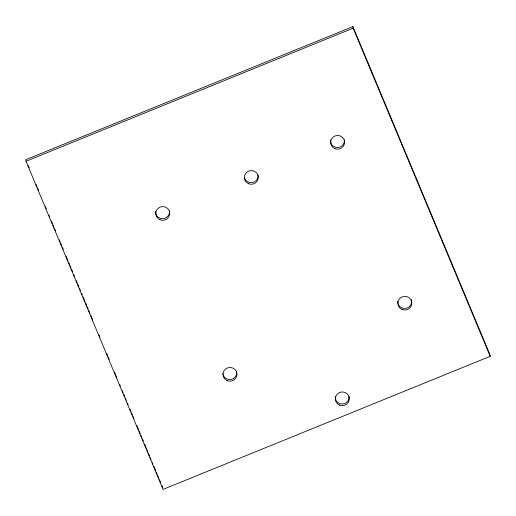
<?xml version="1.0" encoding="UTF-8"?>
<svg xmlns="http://www.w3.org/2000/svg" width="516" height="516" viewBox="0 0 516 516"><rect width="100%" height="100%" fill="white"/><g stroke="black" fill="none" stroke-linecap="round" stroke-linejoin="round"><path stroke-width="0.77" d="M352.931 26.606L25.8 159.676L26.013 161.263L163.069 489.394L490.2 356.324L489.987 354.737L352.931 26.606L353.144 28.199L490.2 356.324M26.013 161.263L353.144 28.199M28.283 165.61L29.212 167.842M36.03 184.173L36.965 186.399M37.584 187.882L38.513 190.114M45.337 206.445L46.266 208.67M49.059 215.353L49.678 216.836M51.536 221.293L52.464 223.518M53.084 225.002L54.019 227.227M54.638 228.717L55.567 230.942M59.288 239.85L60.217 242.075M60.836 243.565L61.772 245.79M62.391 247.274L63.32 249.499M66.112 256.181L67.97 260.638M68.589 262.122L69.518 264.347M70.144 265.837L71.073 268.062M71.692 269.546L72.621 271.771M73.859 274.744L74.485 276.228M76.342 280.678L77.271 282.91M77.89 284.393L78.825 286.619M79.445 288.102L80.373 290.334M81.612 293.301L82.231 294.784M83.166 297.016L85.024 301.467M85.643 302.95L86.572 305.182M87.198 306.665L88.126 308.89M88.746 310.374L89.984 313.347M90.913 315.573L92.777 320.03M98.975 334.871L99.911 337.103M106.728 353.434L107.657 355.659M108.283 357.143L109.211 359.375M114.481 371.991L115.41 374.223M116.029 375.706L116.964 377.931M119.751 384.613L120.376 386.097M122.234 390.554L123.163 392.779M123.782 394.263L124.717 396.494M125.336 397.978L126.265 400.203M127.504 403.17L128.123 404.66M129.987 409.111L130.916 411.336M131.535 412.826L132.464 415.051M133.089 416.535L134.018 418.76M136.804 425.442L138.669 429.899M139.288 431.382L140.217 433.608M140.836 435.098L141.771 437.323M142.39 438.806L143.319 441.032M144.557 444.005L146.421 448.456M147.041 449.939L147.969 452.171M148.589 453.654L149.517 455.88M150.143 457.363L151.072 459.595M152.31 462.562L152.929 464.045M153.858 466.277L155.722 470.727M156.342 472.211L157.27 474.443M157.89 475.926L158.825 478.151M159.444 479.635L160.682 482.608M161.921 485.575L162.856 487.801M258.052 174.924A6.992 6.863 -7.6 0 1 252.298 182.587A6.992 6.863 -7.6 0 1 244.287 177.317M169.487 210.954A6.992 6.863 -7.6 0 1 162.83 218.707A6.992 6.863 -7.6 0 1 155.574 211.554M344.372 139.81A6.992 6.863 -7.6 0 1 337.412 147.576A6.992 6.863 -7.6 0 1 330.517 139.823M411.626 301.305A6.992 6.863 -7.6 0 1 404.615 308.471A6.992 6.863 -7.6 0 1 397.662 301.312M411.317 299.538A6.992 6.863 -7.6 0 1 411.575 300.705M236.689 371.849A6.992 6.863 -7.6 0 1 230.639 379.55A6.992 6.863 -7.6 0 1 222.822 373.648M349.055 396.301A6.992 6.863 -7.6 0 1 342.095 404.06A6.992 6.863 -7.6 0 1 335.2 396.307M160.063 219.784A6.992 6.863 -7.6 0 0 169.7 212.54A6.992 6.863 -7.6 0 0 158.535 208A6.992 6.863 -7.6 0 0 160.063 219.784M248.628 183.76A6.992 6.863 -7.6 0 0 258.264 176.517A6.992 6.863 -7.6 0 0 247.1 171.976A6.992 6.863 -7.6 0 0 248.628 183.76M334.948 148.647A6.992 6.863 -7.6 0 0 344.585 141.403A6.992 6.863 -7.6 0 0 333.42 136.863A6.992 6.863 -7.6 0 0 334.948 148.647M227.266 380.679A6.992 6.863 -7.6 0 0 236.902 373.436A6.992 6.863 -7.6 0 0 225.737 368.895A6.992 6.863 -7.6 0 0 227.266 380.679M402.151 309.542A6.992 6.863 -7.6 0 0 411.787 302.299A6.992 6.863 -7.6 0 0 400.622 297.758A6.992 6.863 -7.6 0 0 402.151 309.542M339.638 405.131A6.992 6.863 -7.6 0 0 349.267 397.888A6.992 6.863 -7.6 0 0 338.103 393.347A6.992 6.863 -7.6 0 0 339.638 405.131"/></g></svg>
